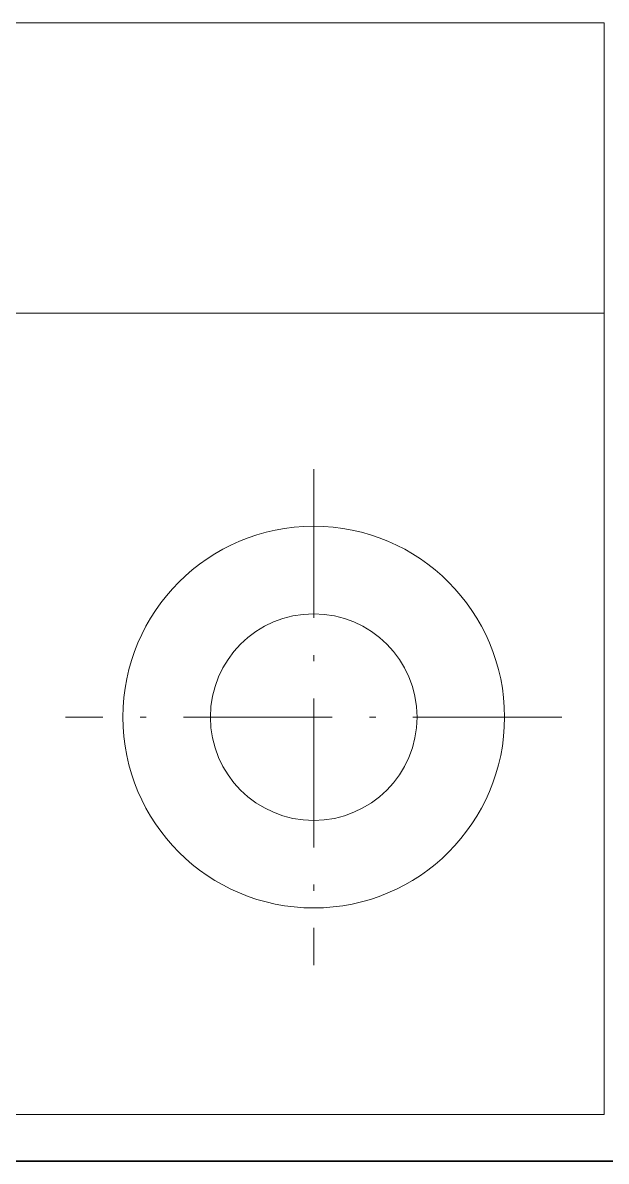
# Model space of a CAD drawing. Extents: x 1 to 297, y 1 to 210.
# Drawn here: x 182.7 to 196.82, y 1.35 to 28.9 of the extents above; entities that cross this region are included whole.
import ezdxf

# ---------------------------------------------------------------- set-up
doc = ezdxf.new("R2010")
doc.units = 0
doc.linetypes.add('DASHDOT', pattern=[18.5, 12, -3, 0.5, -3])

msp = doc.modelspace()

# ---------------------------------------------------------------- linework, layer by layer
at = {"color": 7, "lineweight": 13}
for p, q in [((1.319, 28.902), (196.771, 28.902)), ((196.771, 28.902), (196.771, 2.481)), ((35.177, 21.874), (196.771, 21.874)), ((1.319, 2.481), (196.771, 2.481))]:
    msp.add_line(p, q, dxfattribs=at)
at = {"color": 7, "linetype": 'DASHDOT', "lineweight": 13, "ltscale": 0.300143}
for p, q in [((189.743, 18.103), (189.743, 6.097)), ((195.745, 12.1), (183.74, 12.1))]:
    msp.add_line(p, q, dxfattribs=at)
at = {"color": 7, "lineweight": 35}
msp.add_line((0.623, 1.354), (296.685, 1.354), dxfattribs=at)
at = {"color": 7, "lineweight": 13}
for radius in [4.618, 2.5]:
    msp.add_circle((189.743, 12.1), radius, dxfattribs=at)

doc.saveas('drawing.dxf')
